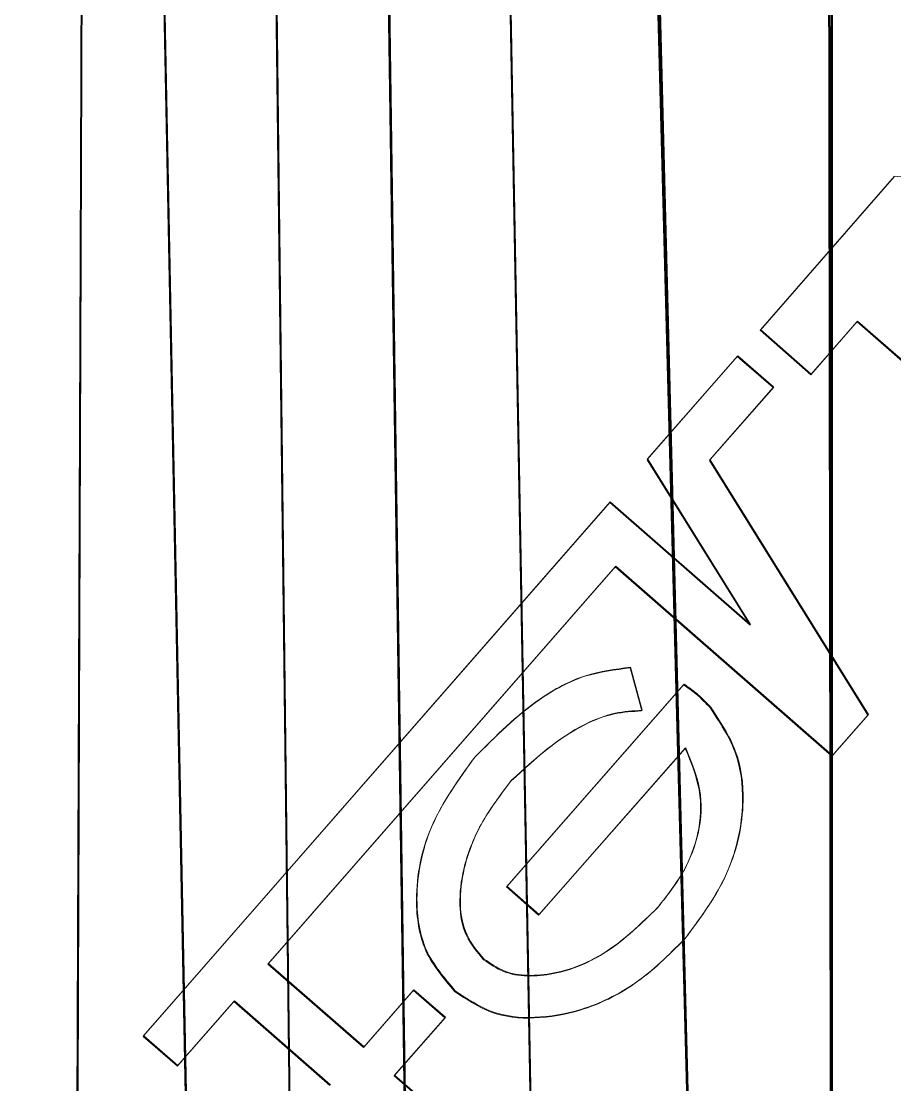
# Model space of a CAD drawing. Header units: millimetres. Extents: x 214.9 to 236.2, y -44.5 to -21.
# Drawn here: x 231.646 to 233.499, y -25.063 to -22.806 of the extents above; entities that cross this region are included whole.
import ezdxf

# ---------------------------------------------------------------- set-up
doc = ezdxf.new("R2010")
doc.units = ezdxf.units.MM
doc.header["$MEASUREMENT"] = 0
doc.layers.add('Camada 1', color=7, linetype='Continuous')
doc.layers.add('Layer1', color=10, linetype='Continuous', lineweight=35)

msp = doc.modelspace()

# ---------------------------------------------------------------- linework, layer by layer
for p, q in [((232.9663, -21.651, 1.8017), (233.0914, -26.3479, 1.8017)), ((232.9663, -21.651, 2.2015), (233.0914, -26.3479, 2.2015)), ((232.9674, -21.6496), (233.0926, -26.3465)), ((232.9674, -21.6496, 0.3998), (233.0926, -26.3465, 0.3998)), ((233.3645, -26.3467, 1.8017), (233.3576, -21.6412, 1.8017)), ((233.3645, -26.3467, 2.2015), (233.3576, -21.6412, 2.2015)), ((233.3657, -26.3452), (233.3588, -21.6398)), ((233.3657, -26.3452, 0.3998), (233.3588, -21.6398, 0.3998)), ((232.7478, -26.3044, 1.8017), (232.6636, -21.7032, 1.8017)), ((232.7478, -26.3044, 2.2015), (232.6636, -21.7032, 2.2015)), ((232.749, -26.303), (232.6648, -21.7018)), ((232.749, -26.303, 0.3998), (232.6648, -21.7018, 0.3998)), ((232.4106, -21.7793, 1.8017), (232.4752, -26.232, 1.8017)), ((232.4106, -21.7793, 2.2015), (232.4752, -26.232, 2.2015)), ((232.4117, -21.7779), (232.4763, -26.2305)), ((232.4117, -21.7779, 0.3998), (232.4763, -26.2305, 0.3998)), ((232.2267, -26.1335, 1.8017), (232.1764, -21.8791, 1.8017)), ((232.2267, -26.1335, 2.2015), (232.1764, -21.8791, 2.2015)), ((232.2278, -26.1321), (232.1775, -21.8777)), ((232.2278, -26.1321, 0.3998), (232.1775, -21.8777, 0.3998)), ((231.934, -22.0168, 1.8017), (232.0128, -26.0205, 1.8017)), ((231.934, -22.0168, 2.2015), (232.0128, -26.0205, 2.2015)), ((231.9351, -22.0154), (232.0139, -26.0191)), ((231.9351, -22.0154, 0.3998), (232.0139, -26.0191, 0.3998)), ((231.762, -25.8482, 1.8017), (231.7757, -22.1293, 1.8017)), ((231.762, -25.8482, 2.2015), (231.7757, -22.1293, 2.2015)), ((231.7631, -25.8468), (231.7768, -22.1279)), ((231.7631, -25.8468, 0.3998), (231.7768, -22.1279, 0.3998))]:
    msp.add_line(p, q)
at = {"layer": 'Camada 1', "color": 250, "lineweight": 18}
for points, knots in [([(235.7214, -23.9943, 1.8017), (235.7214, -22.6118, 1.8017), (234.5999, -21.4903, 1.8017), (233.2174, -21.4903, 1.8017), (233.2174, -21.4903, 1.8017), (231.8341, -21.4903, 1.8017), (230.7134, -22.6118, 1.8017), (230.7134, -23.9943, 1.8017), (230.7134, -23.9943, 1.8017), (230.7134, -25.3776, 1.8017), (231.8341, -26.4983, 1.8017), (233.2174, -26.4983, 1.8017), (233.2174, -26.4983, 1.8017), (234.5999, -26.4983, 1.8017), (235.7214, -25.3776, 1.8017), (235.7214, -23.9943, 1.8017)], [0, 0, 0, 0, 0.2, 0.2, 0.2, 0.2, 0.4, 0.4, 0.4, 0.4, 0.6, 0.6, 0.6, 0.6, 1, 1, 1, 1]), ([(235.7225, -23.9929), (235.7225, -22.6104), (234.601, -21.4889), (233.2185, -21.4889), (233.2185, -21.4889), (231.8352, -21.4889), (230.7145, -22.6104), (230.7145, -23.9929), (230.7145, -23.9929), (230.7145, -25.3762), (231.8352, -26.4969), (233.2185, -26.4969), (233.2185, -26.4969), (234.601, -26.4969), (235.7225, -25.3762), (235.7225, -23.9929)], [0, 0, 0, 0, 0.2, 0.2, 0.2, 0.2, 0.4, 0.4, 0.4, 0.4, 0.6, 0.6, 0.6, 0.6, 1, 1, 1, 1]), ([(235.5743, -23.9943, 1.8017), (235.5743, -22.6929, 1.8017), (234.5188, -21.6378, 1.8017), (233.2174, -21.6378, 1.8017), (233.2174, -21.6378, 1.8017), (231.9156, -21.6378, 1.8017), (230.8608, -22.6929, 1.8017), (230.8608, -23.9943, 1.8017), (230.8608, -23.9943, 1.8017), (230.8608, -25.2961, 1.8017), (231.9156, -26.3512, 1.8017), (233.2174, -26.3512, 1.8017), (233.2174, -26.3512, 1.8017), (234.5188, -26.3512, 1.8017), (235.5743, -25.2961, 1.8017), (235.5743, -23.9943, 1.8017)], [0, 0, 0, 0, 0.2, 0.2, 0.2, 0.2, 0.4, 0.4, 0.4, 0.4, 0.6, 0.6, 0.6, 0.6, 1, 1, 1, 1]), ([(235.5754, -23.9929), (235.5754, -22.6915), (234.5199, -21.6364), (233.2185, -21.6364), (233.2185, -21.6364), (231.9167, -21.6364), (230.8619, -22.6915), (230.8619, -23.9929), (230.8619, -23.9929), (230.8619, -25.2947), (231.9167, -26.3498), (233.2185, -26.3498), (233.2185, -26.3498), (234.5199, -26.3498), (235.5754, -25.2947), (235.5754, -23.9929)], [0, 0, 0, 0, 0.2, 0.2, 0.2, 0.2, 0.4, 0.4, 0.4, 0.4, 0.6, 0.6, 0.6, 0.6, 1, 1, 1, 1]), ([(232.9372, -24.1781, 1.8017), (232.9051, -24.1823, 1.8017), (232.8726, -24.1866, 1.8017), (232.8416, -24.1961, 1.8017), (232.8416, -24.1961, 1.8017), (232.8074, -24.207, 1.8017), (232.7756, -24.2247, 1.8017), (232.746, -24.2451, 1.8017), (232.746, -24.2451, 1.8017), (232.6948, -24.2804, 1.8017), (232.6515, -24.3242, 1.8017), (232.6081, -24.3676, 1.8017)], [0, 0, 0, 0, 0.25, 0.25, 0.25, 0.25, 0.5, 0.5, 0.5, 0.5, 1, 1, 1, 1]), ([(232.9372, -24.1781, 2.2015), (232.9051, -24.1823, 2.2015), (232.8726, -24.1866, 2.2015), (232.8416, -24.1961, 2.2015), (232.8416, -24.1961, 2.2015), (232.8074, -24.207, 2.2015), (232.7756, -24.2247, 2.2015), (232.746, -24.2451, 2.2015), (232.746, -24.2451, 2.2015), (232.6948, -24.2804, 2.2015), (232.6515, -24.3242, 2.2015), (232.6081, -24.3676, 2.2015)], [0, 0, 0, 0, 0.25, 0.25, 0.25, 0.25, 0.5, 0.5, 0.5, 0.5, 1, 1, 1, 1]), ([(232.9383, -24.1767), (232.9062, -24.1809), (232.8737, -24.1852), (232.8427, -24.1947), (232.8427, -24.1947), (232.8085, -24.2056), (232.7767, -24.2233), (232.7471, -24.2437), (232.7471, -24.2437), (232.6959, -24.279), (232.6526, -24.3228), (232.6092, -24.3662)], [0, 0, 0, 0, 0.25, 0.25, 0.25, 0.25, 0.5, 0.5, 0.5, 0.5, 1, 1, 1, 1]), ([(232.9383, -24.1767, 0.3998), (232.9062, -24.1809, 0.3998), (232.8737, -24.1852, 0.3998), (232.8427, -24.1947, 0.3998), (232.8427, -24.1947, 0.3998), (232.8085, -24.2056, 0.3998), (232.7767, -24.2233, 0.3998), (232.7471, -24.2437, 0.3998), (232.7471, -24.2437, 0.3998), (232.6959, -24.279, 0.3998), (232.6526, -24.3228, 0.3998), (232.6092, -24.3662, 0.3998)], [0, 0, 0, 0, 0.25, 0.25, 0.25, 0.25, 0.5, 0.5, 0.5, 0.5, 1, 1, 1, 1]), ([(233.1079, -24.2637, 1.8017), (233.0977, -24.2531, 1.8017), (233.0878, -24.2426, 1.8017), (233.0769, -24.2334, 1.8017), (233.0769, -24.2334, 1.8017), (233.0688, -24.2267, 1.8017), (233.0596, -24.2203, 1.8017), (233.0508, -24.2143, 1.8017)], [0, 0, 0, 0, 0.333333, 0.333333, 0.333333, 0.333333, 1, 1, 1, 1]), ([(233.1079, -24.2637, 2.2015), (233.0977, -24.2531, 2.2015), (233.0878, -24.2426, 2.2015), (233.0769, -24.2334, 2.2015), (233.0769, -24.2334, 2.2015), (233.0688, -24.2267, 2.2015), (233.0596, -24.2203, 2.2015), (233.0508, -24.2143, 2.2015)], [0, 0, 0, 0, 0.333333, 0.333333, 0.333333, 0.333333, 1, 1, 1, 1]), ([(233.109, -24.2623), (233.0988, -24.2517), (233.0889, -24.2412), (233.078, -24.232), (233.078, -24.232), (233.0699, -24.2253), (233.0607, -24.2189), (233.0519, -24.2129)], [0, 0, 0, 0, 0.333333, 0.333333, 0.333333, 0.333333, 1, 1, 1, 1]), ([(233.109, -24.2623, 0.3998), (233.0988, -24.2517, 0.3998), (233.0889, -24.2412, 0.3998), (233.078, -24.232, 0.3998), (233.078, -24.232, 0.3998), (233.0699, -24.2253, 0.3998), (233.0607, -24.2189, 0.3998), (233.0519, -24.2129, 0.3998)], [0, 0, 0, 0, 0.333333, 0.333333, 0.333333, 0.333333, 1, 1, 1, 1]), ([(232.6856, -24.4174, 1.8017), (232.7343, -24.3726, 1.8017), (232.7829, -24.3281, 1.8017), (232.8415, -24.2988, 1.8017), (232.8415, -24.2988, 1.8017), (232.862, -24.2886, 1.8017), (232.8828, -24.2805, 1.8017), (232.9043, -24.2755, 1.8017), (232.9043, -24.2755, 1.8017), (232.923, -24.272, 1.8017), (232.9424, -24.2706, 1.8017), (232.9618, -24.2696, 1.8017)], [0, 0, 0, 0, 0.25, 0.25, 0.25, 0.25, 0.5, 0.5, 0.5, 0.5, 1, 1, 1, 1]), ([(232.6856, -24.4174, 2.2015), (232.7343, -24.3726, 2.2015), (232.7829, -24.3281, 2.2015), (232.8415, -24.2988, 2.2015), (232.8415, -24.2988, 2.2015), (232.862, -24.2886, 2.2015), (232.8828, -24.2805, 2.2015), (232.9043, -24.2755, 2.2015), (232.9043, -24.2755, 2.2015), (232.923, -24.272, 2.2015), (232.9424, -24.2706, 2.2015), (232.9618, -24.2696, 2.2015)], [0, 0, 0, 0, 0.25, 0.25, 0.25, 0.25, 0.5, 0.5, 0.5, 0.5, 1, 1, 1, 1]), ([(232.6867, -24.416), (232.7354, -24.3712), (232.784, -24.3267), (232.8426, -24.2974), (232.8426, -24.2974), (232.8631, -24.2872), (232.8839, -24.2791), (232.9054, -24.2741), (232.9054, -24.2741), (232.9241, -24.2706), (232.9435, -24.2692), (232.9629, -24.2682)], [0, 0, 0, 0, 0.25, 0.25, 0.25, 0.25, 0.5, 0.5, 0.5, 0.5, 1, 1, 1, 1]), ([(232.6867, -24.416, 0.3998), (232.7354, -24.3712, 0.3998), (232.784, -24.3267, 0.3998), (232.8426, -24.2974, 0.3998), (232.8426, -24.2974, 0.3998), (232.8631, -24.2872, 0.3998), (232.8839, -24.2791, 0.3998), (232.9054, -24.2741, 0.3998), (232.9054, -24.2741, 0.3998), (232.9241, -24.2706, 0.3998), (232.9435, -24.2692, 0.3998), (232.9629, -24.2682, 0.3998)], [0, 0, 0, 0, 0.25, 0.25, 0.25, 0.25, 0.5, 0.5, 0.5, 0.5, 1, 1, 1, 1]), ([(233.0518, -24.7551, 1.8017), (233.0867, -24.7086, 1.8017), (233.1212, -24.6624, 1.8017), (233.1438, -24.6095, 1.8017), (233.1438, -24.6095, 1.8017), (233.1636, -24.5636, 1.8017), (233.1749, -24.5135, 1.8017), (233.1759, -24.4623, 1.8017), (233.1759, -24.4623, 1.8017), (233.1766, -24.426, 1.8017), (233.172, -24.389, 1.8017), (233.1593, -24.3555, 1.8017), (233.1593, -24.3555, 1.8017), (233.1474, -24.323, 1.8017), (233.1272, -24.2937, 1.8017), (233.1078, -24.2637, 1.8017)], [0, 0, 0, 0, 0.2, 0.2, 0.2, 0.2, 0.4, 0.4, 0.4, 0.4, 0.6, 0.6, 0.6, 0.6, 1, 1, 1, 1]), ([(233.0518, -24.7551, 2.2015), (233.0867, -24.7086, 2.2015), (233.1212, -24.6624, 2.2015), (233.1438, -24.6095, 2.2015), (233.1438, -24.6095, 2.2015), (233.1636, -24.5636, 2.2015), (233.1749, -24.5135, 2.2015), (233.1759, -24.4623, 2.2015), (233.1759, -24.4623, 2.2015), (233.1766, -24.426, 2.2015), (233.172, -24.389, 2.2015), (233.1593, -24.3555, 2.2015), (233.1593, -24.3555, 2.2015), (233.1474, -24.323, 2.2015), (233.1272, -24.2937, 2.2015), (233.1078, -24.2637, 2.2015)], [0, 0, 0, 0, 0.2, 0.2, 0.2, 0.2, 0.4, 0.4, 0.4, 0.4, 0.6, 0.6, 0.6, 0.6, 1, 1, 1, 1]), ([(233.0529, -24.7537), (233.0878, -24.7072), (233.1223, -24.661), (233.1449, -24.6081), (233.1449, -24.6081), (233.1647, -24.5622), (233.176, -24.5121), (233.177, -24.4609), (233.177, -24.4609), (233.1777, -24.4246), (233.1731, -24.3876), (233.1604, -24.3541), (233.1604, -24.3541), (233.1485, -24.3216), (233.1283, -24.2923), (233.1089, -24.2623)], [0, 0, 0, 0, 0.2, 0.2, 0.2, 0.2, 0.4, 0.4, 0.4, 0.4, 0.6, 0.6, 0.6, 0.6, 1, 1, 1, 1]), ([(233.0529, -24.7537, 0.3998), (233.0878, -24.7072, 0.3998), (233.1223, -24.661, 0.3998), (233.1449, -24.6081, 0.3998), (233.1449, -24.6081, 0.3998), (233.1647, -24.5622, 0.3998), (233.176, -24.5121, 0.3998), (233.177, -24.4609, 0.3998), (233.177, -24.4609, 0.3998), (233.1777, -24.4246, 0.3998), (233.1731, -24.3876, 0.3998), (233.1604, -24.3541, 0.3998), (233.1604, -24.3541, 0.3998), (233.1485, -24.3216, 0.3998), (233.1283, -24.2923, 0.3998), (233.1089, -24.2623, 0.3998)], [0, 0, 0, 0, 0.2, 0.2, 0.2, 0.2, 0.4, 0.4, 0.4, 0.4, 0.6, 0.6, 0.6, 0.6, 1, 1, 1, 1]), ([(233.0542, -24.3493, 1.8017), (233.0665, -24.3783, 1.8017), (233.0782, -24.4069, 1.8017), (233.0835, -24.4372, 1.8017), (233.0835, -24.4372, 1.8017), (233.0891, -24.4679, 1.8017), (233.0873, -24.5, 1.8017), (233.0806, -24.5307, 1.8017), (233.0806, -24.5307, 1.8017), (233.0743, -24.5575, 1.8017), (233.0641, -24.5839, 1.8017), (233.0514, -24.6079, 1.8017), (233.0514, -24.6079, 1.8017), (233.0355, -24.6362, 1.8017), (233.015, -24.6623, 1.8017), (232.9949, -24.6877, 1.8017)], [0, 0, 0, 0, 0.2, 0.2, 0.2, 0.2, 0.4, 0.4, 0.4, 0.4, 0.6, 0.6, 0.6, 0.6, 1, 1, 1, 1]), ([(233.0542, -24.3493, 2.2015), (233.0665, -24.3783, 2.2015), (233.0782, -24.4069, 2.2015), (233.0835, -24.4372, 2.2015), (233.0835, -24.4372, 2.2015), (233.0891, -24.4679, 2.2015), (233.0873, -24.5, 2.2015), (233.0806, -24.5307, 2.2015), (233.0806, -24.5307, 2.2015), (233.0743, -24.5575, 2.2015), (233.0641, -24.5839, 2.2015), (233.0514, -24.6079, 2.2015), (233.0514, -24.6079, 2.2015), (233.0355, -24.6362, 2.2015), (233.015, -24.6623, 2.2015), (232.9949, -24.6877, 2.2015)], [0, 0, 0, 0, 0.2, 0.2, 0.2, 0.2, 0.4, 0.4, 0.4, 0.4, 0.6, 0.6, 0.6, 0.6, 1, 1, 1, 1]), ([(233.0553, -24.3479), (233.0676, -24.3769), (233.0793, -24.4055), (233.0846, -24.4358), (233.0846, -24.4358), (233.0902, -24.4665), (233.0884, -24.4986), (233.0817, -24.5293), (233.0817, -24.5293), (233.0754, -24.5561), (233.0652, -24.5825), (233.0525, -24.6065), (233.0525, -24.6065), (233.0366, -24.6348), (233.0161, -24.6609), (232.996, -24.6863)], [0, 0, 0, 0, 0.2, 0.2, 0.2, 0.2, 0.4, 0.4, 0.4, 0.4, 0.6, 0.6, 0.6, 0.6, 1, 1, 1, 1]), ([(233.0553, -24.3479, 0.3998), (233.0676, -24.3769, 0.3998), (233.0793, -24.4055, 0.3998), (233.0846, -24.4358, 0.3998), (233.0846, -24.4358, 0.3998), (233.0902, -24.4665, 0.3998), (233.0884, -24.4986, 0.3998), (233.0817, -24.5293, 0.3998), (233.0817, -24.5293, 0.3998), (233.0754, -24.5561, 0.3998), (233.0652, -24.5825, 0.3998), (233.0525, -24.6065, 0.3998), (233.0525, -24.6065, 0.3998), (233.0366, -24.6348, 0.3998), (233.0161, -24.6609, 0.3998), (232.996, -24.6863, 0.3998)], [0, 0, 0, 0, 0.2, 0.2, 0.2, 0.2, 0.4, 0.4, 0.4, 0.4, 0.6, 0.6, 0.6, 0.6, 1, 1, 1, 1]), ([(232.608, -24.3674, 1.8017), (232.5731, -24.4154, 1.8017), (232.5382, -24.4634, 1.8017), (232.5152, -24.5173, 1.8017), (232.5152, -24.5173, 1.8017), (232.4951, -24.565, 1.8017), (232.4842, -24.6172, 1.8017), (232.4842, -24.6704, 1.8017), (232.4842, -24.6704, 1.8017), (232.4842, -24.7078, 1.8017), (232.4898, -24.7456, 1.8017), (232.5043, -24.7787, 1.8017), (232.5043, -24.7787, 1.8017), (232.5191, -24.8101, 1.8017), (232.5421, -24.8373, 1.8017), (232.565, -24.8645, 1.8017)], [0, 0, 0, 0, 0.2, 0.2, 0.2, 0.2, 0.4, 0.4, 0.4, 0.4, 0.6, 0.6, 0.6, 0.6, 1, 1, 1, 1]), ([(232.608, -24.3674, 2.2015), (232.5731, -24.4154, 2.2015), (232.5382, -24.4634, 2.2015), (232.5152, -24.5173, 2.2015), (232.5152, -24.5173, 2.2015), (232.4951, -24.565, 2.2015), (232.4842, -24.6172, 2.2015), (232.4842, -24.6704, 2.2015), (232.4842, -24.6704, 2.2015), (232.4842, -24.7078, 2.2015), (232.4898, -24.7456, 2.2015), (232.5043, -24.7787, 2.2015), (232.5043, -24.7787, 2.2015), (232.5191, -24.8101, 2.2015), (232.5421, -24.8373, 2.2015), (232.565, -24.8645, 2.2015)], [0, 0, 0, 0, 0.2, 0.2, 0.2, 0.2, 0.4, 0.4, 0.4, 0.4, 0.6, 0.6, 0.6, 0.6, 1, 1, 1, 1]), ([(232.6091, -24.366), (232.5742, -24.414), (232.5393, -24.462), (232.5163, -24.5159), (232.5163, -24.5159), (232.4962, -24.5636), (232.4853, -24.6158), (232.4853, -24.669), (232.4853, -24.669), (232.4853, -24.7064), (232.4909, -24.7442), (232.5054, -24.7773), (232.5054, -24.7773), (232.5202, -24.8087), (232.5432, -24.8359), (232.5661, -24.8631)], [0, 0, 0, 0, 0.2, 0.2, 0.2, 0.2, 0.4, 0.4, 0.4, 0.4, 0.6, 0.6, 0.6, 0.6, 1, 1, 1, 1]), ([(232.6091, -24.366, 0.3998), (232.5742, -24.414, 0.3998), (232.5393, -24.462, 0.3998), (232.5163, -24.5159, 0.3998), (232.5163, -24.5159, 0.3998), (232.4962, -24.5636, 0.3998), (232.4853, -24.6158, 0.3998), (232.4853, -24.669, 0.3998), (232.4853, -24.669, 0.3998), (232.4853, -24.7064, 0.3998), (232.4909, -24.7442, 0.3998), (232.5054, -24.7773, 0.3998), (232.5054, -24.7773, 0.3998), (232.5202, -24.8087, 0.3998), (232.5432, -24.8359, 0.3998), (232.5661, -24.8631, 0.3998)], [0, 0, 0, 0, 0.2, 0.2, 0.2, 0.2, 0.4, 0.4, 0.4, 0.4, 0.6, 0.6, 0.6, 0.6, 1, 1, 1, 1]), ([(232.6265, -24.7972, 1.8017), (232.6127, -24.781, 1.8017), (232.599, -24.7651, 1.8017), (232.5905, -24.746, 1.8017), (232.5905, -24.746, 1.8017), (232.5806, -24.7263, 1.8017), (232.5771, -24.7034, 1.8017), (232.5764, -24.6804, 1.8017), (232.5764, -24.6804, 1.8017), (232.5757, -24.655, 1.8017), (232.5789, -24.63, 1.8017), (232.5845, -24.6049, 1.8017), (232.5845, -24.6049, 1.8017), (232.5926, -24.5721, 1.8017), (232.6046, -24.54, 1.8017), (232.6212, -24.5104, 1.8017), (232.6212, -24.5104, 1.8017), (232.6395, -24.4776, 1.8017), (232.6625, -24.4476, 1.8017), (232.6854, -24.4173, 1.8017)], [0, 0, 0, 0, 0.166667, 0.166667, 0.166667, 0.166667, 0.333333, 0.333333, 0.333333, 0.333333, 0.5, 0.5, 0.5, 0.5, 0.666667, 0.666667, 0.666667, 0.666667, 1, 1, 1, 1]), ([(232.6265, -24.7972, 2.2015), (232.6127, -24.781, 2.2015), (232.599, -24.7651, 2.2015), (232.5905, -24.746, 2.2015), (232.5905, -24.746, 2.2015), (232.5806, -24.7263, 2.2015), (232.5771, -24.7034, 2.2015), (232.5764, -24.6804, 2.2015), (232.5764, -24.6804, 2.2015), (232.5757, -24.655, 2.2015), (232.5789, -24.63, 2.2015), (232.5845, -24.6049, 2.2015), (232.5845, -24.6049, 2.2015), (232.5926, -24.5721, 2.2015), (232.6046, -24.54, 2.2015), (232.6212, -24.5104, 2.2015), (232.6212, -24.5104, 2.2015), (232.6395, -24.4776, 2.2015), (232.6625, -24.4476, 2.2015), (232.6854, -24.4173, 2.2015)], [0, 0, 0, 0, 0.166667, 0.166667, 0.166667, 0.166667, 0.333333, 0.333333, 0.333333, 0.333333, 0.5, 0.5, 0.5, 0.5, 0.666667, 0.666667, 0.666667, 0.666667, 1, 1, 1, 1]), ([(232.6276, -24.7958), (232.6138, -24.7796), (232.6001, -24.7637), (232.5916, -24.7446), (232.5916, -24.7446), (232.5817, -24.7249), (232.5782, -24.702), (232.5775, -24.679), (232.5775, -24.679), (232.5768, -24.6536), (232.58, -24.6286), (232.5856, -24.6035), (232.5856, -24.6035), (232.5937, -24.5707), (232.6057, -24.5386), (232.6223, -24.509), (232.6223, -24.509), (232.6406, -24.4762), (232.6636, -24.4462), (232.6865, -24.4159)], [0, 0, 0, 0, 0.166667, 0.166667, 0.166667, 0.166667, 0.333333, 0.333333, 0.333333, 0.333333, 0.5, 0.5, 0.5, 0.5, 0.666667, 0.666667, 0.666667, 0.666667, 1, 1, 1, 1]), ([(232.6276, -24.7958, 0.3998), (232.6138, -24.7796, 0.3998), (232.6001, -24.7637, 0.3998), (232.5916, -24.7446, 0.3998), (232.5916, -24.7446, 0.3998), (232.5817, -24.7249, 0.3998), (232.5782, -24.702, 0.3998), (232.5775, -24.679, 0.3998), (232.5775, -24.679, 0.3998), (232.5768, -24.6536, 0.3998), (232.58, -24.6286, 0.3998), (232.5856, -24.6035, 0.3998), (232.5856, -24.6035, 0.3998), (232.5937, -24.5707, 0.3998), (232.6057, -24.5386, 0.3998), (232.6223, -24.509, 0.3998), (232.6223, -24.509, 0.3998), (232.6406, -24.4762, 0.3998), (232.6636, -24.4462, 0.3998), (232.6865, -24.4159, 0.3998)], [0, 0, 0, 0, 0.166667, 0.166667, 0.166667, 0.166667, 0.333333, 0.333333, 0.333333, 0.333333, 0.5, 0.5, 0.5, 0.5, 0.666667, 0.666667, 0.666667, 0.666667, 1, 1, 1, 1]), ([(232.9947, -24.6878, 1.8017), (232.9609, -24.721, 1.8017), (232.927, -24.7541, 1.8017), (232.8875, -24.7799, 1.8017), (232.8875, -24.7799, 1.8017), (232.8536, -24.8025, 1.8017), (232.8145, -24.8194, 1.8017), (232.7746, -24.8268, 1.8017), (232.7746, -24.8268, 1.8017), (232.7566, -24.8307, 1.8017), (232.7379, -24.8324, 1.8017), (232.7189, -24.8317, 1.8017), (232.7189, -24.8317, 1.8017), (232.7016, -24.8314, 1.8017), (232.6843, -24.8282, 1.8017), (232.6688, -24.8222, 1.8017), (232.6688, -24.8222, 1.8017), (232.6536, -24.8162, 1.8017), (232.6398, -24.8063, 1.8017), (232.6264, -24.7972, 1.8017)], [0, 0, 0, 0, 0.166667, 0.166667, 0.166667, 0.166667, 0.333333, 0.333333, 0.333333, 0.333333, 0.5, 0.5, 0.5, 0.5, 0.666667, 0.666667, 0.666667, 0.666667, 1, 1, 1, 1]), ([(232.9947, -24.6878, 2.2015), (232.9609, -24.721, 2.2015), (232.927, -24.7541, 2.2015), (232.8875, -24.7799, 2.2015), (232.8875, -24.7799, 2.2015), (232.8536, -24.8025, 2.2015), (232.8145, -24.8194, 2.2015), (232.7746, -24.8268, 2.2015), (232.7746, -24.8268, 2.2015), (232.7566, -24.8307, 2.2015), (232.7379, -24.8324, 2.2015), (232.7189, -24.8317, 2.2015), (232.7189, -24.8317, 2.2015), (232.7016, -24.8314, 2.2015), (232.6843, -24.8282, 2.2015), (232.6688, -24.8222, 2.2015), (232.6688, -24.8222, 2.2015), (232.6536, -24.8162, 2.2015), (232.6398, -24.8063, 2.2015), (232.6264, -24.7972, 2.2015)], [0, 0, 0, 0, 0.166667, 0.166667, 0.166667, 0.166667, 0.333333, 0.333333, 0.333333, 0.333333, 0.5, 0.5, 0.5, 0.5, 0.666667, 0.666667, 0.666667, 0.666667, 1, 1, 1, 1]), ([(232.9958, -24.6864), (232.962, -24.7196), (232.9281, -24.7527), (232.8886, -24.7785), (232.8886, -24.7785), (232.8547, -24.8011), (232.8156, -24.818), (232.7757, -24.8254), (232.7757, -24.8254), (232.7577, -24.8293), (232.739, -24.831), (232.72, -24.8303), (232.72, -24.8303), (232.7027, -24.83), (232.6854, -24.8268), (232.6699, -24.8208), (232.6699, -24.8208), (232.6547, -24.8148), (232.6409, -24.8049), (232.6275, -24.7958)], [0, 0, 0, 0, 0.166667, 0.166667, 0.166667, 0.166667, 0.333333, 0.333333, 0.333333, 0.333333, 0.5, 0.5, 0.5, 0.5, 0.666667, 0.666667, 0.666667, 0.666667, 1, 1, 1, 1]), ([(232.9958, -24.6864, 0.3998), (232.962, -24.7196, 0.3998), (232.9281, -24.7527, 0.3998), (232.8886, -24.7785, 0.3998), (232.8886, -24.7785, 0.3998), (232.8547, -24.8011, 0.3998), (232.8156, -24.818, 0.3998), (232.7757, -24.8254, 0.3998), (232.7757, -24.8254, 0.3998), (232.7577, -24.8293, 0.3998), (232.739, -24.831, 0.3998), (232.72, -24.8303, 0.3998), (232.72, -24.8303, 0.3998), (232.7027, -24.83, 0.3998), (232.6854, -24.8268, 0.3998), (232.6699, -24.8208, 0.3998), (232.6699, -24.8208, 0.3998), (232.6547, -24.8148, 0.3998), (232.6409, -24.8049, 0.3998), (232.6275, -24.7958, 0.3998)], [0, 0, 0, 0, 0.166667, 0.166667, 0.166667, 0.166667, 0.333333, 0.333333, 0.333333, 0.333333, 0.5, 0.5, 0.5, 0.5, 0.666667, 0.666667, 0.666667, 0.666667, 1, 1, 1, 1]), ([(232.5651, -24.8644, 1.8017), (232.5905, -24.8817, 1.8017), (232.6149, -24.8982, 1.8017), (232.6427, -24.9085, 1.8017), (232.6427, -24.9085, 1.8017), (232.6713, -24.919, 1.8017), (232.7027, -24.9222, 1.8017), (232.7338, -24.9208, 1.8017), (232.7338, -24.9208, 1.8017), (232.7669, -24.9198, 1.8017), (232.7994, -24.9141, 1.8017), (232.8315, -24.9042, 1.8017), (232.8315, -24.9042, 1.8017), (232.8724, -24.8915, 1.8017), (232.9116, -24.8728, 1.8017), (232.9468, -24.8481, 1.8017), (232.9468, -24.8481, 1.8017), (232.9853, -24.8213, 1.8017), (233.0181, -24.7885, 1.8017), (233.0516, -24.755, 1.8017)], [0, 0, 0, 0, 0.166667, 0.166667, 0.166667, 0.166667, 0.333333, 0.333333, 0.333333, 0.333333, 0.5, 0.5, 0.5, 0.5, 0.666667, 0.666667, 0.666667, 0.666667, 1, 1, 1, 1]), ([(232.5651, -24.8644, 2.2015), (232.5905, -24.8817, 2.2015), (232.6149, -24.8982, 2.2015), (232.6427, -24.9085, 2.2015), (232.6427, -24.9085, 2.2015), (232.6713, -24.919, 2.2015), (232.7027, -24.9222, 2.2015), (232.7338, -24.9208, 2.2015), (232.7338, -24.9208, 2.2015), (232.7669, -24.9198, 2.2015), (232.7994, -24.9141, 2.2015), (232.8315, -24.9042, 2.2015), (232.8315, -24.9042, 2.2015), (232.8724, -24.8915, 2.2015), (232.9116, -24.8728, 2.2015), (232.9468, -24.8481, 2.2015), (232.9468, -24.8481, 2.2015), (232.9853, -24.8213, 2.2015), (233.0181, -24.7885, 2.2015), (233.0516, -24.755, 2.2015)], [0, 0, 0, 0, 0.166667, 0.166667, 0.166667, 0.166667, 0.333333, 0.333333, 0.333333, 0.333333, 0.5, 0.5, 0.5, 0.5, 0.666667, 0.666667, 0.666667, 0.666667, 1, 1, 1, 1]), ([(232.5662, -24.863), (232.5916, -24.8803), (232.616, -24.8968), (232.6438, -24.9071), (232.6438, -24.9071), (232.6724, -24.9176), (232.7038, -24.9208), (232.7349, -24.9194), (232.7349, -24.9194), (232.768, -24.9184), (232.8005, -24.9127), (232.8326, -24.9028), (232.8326, -24.9028), (232.8735, -24.8901), (232.9127, -24.8714), (232.9479, -24.8467), (232.9479, -24.8467), (232.9864, -24.8199), (233.0192, -24.7871), (233.0527, -24.7536)], [0, 0, 0, 0, 0.166667, 0.166667, 0.166667, 0.166667, 0.333333, 0.333333, 0.333333, 0.333333, 0.5, 0.5, 0.5, 0.5, 0.666667, 0.666667, 0.666667, 0.666667, 1, 1, 1, 1]), ([(232.5662, -24.863, 0.3998), (232.5916, -24.8803, 0.3998), (232.616, -24.8968, 0.3998), (232.6438, -24.9071, 0.3998), (232.6438, -24.9071, 0.3998), (232.6724, -24.9176, 0.3998), (232.7038, -24.9208, 0.3998), (232.7349, -24.9194, 0.3998), (232.7349, -24.9194, 0.3998), (232.768, -24.9184, 0.3998), (232.8005, -24.9127, 0.3998), (232.8326, -24.9028, 0.3998), (232.8326, -24.9028, 0.3998), (232.8735, -24.8901, 0.3998), (232.9127, -24.8714, 0.3998), (232.9479, -24.8467, 0.3998), (232.9479, -24.8467, 0.3998), (232.9864, -24.8199, 0.3998), (233.0192, -24.7871, 0.3998), (233.0527, -24.7536, 0.3998)], [0, 0, 0, 0, 0.166667, 0.166667, 0.166667, 0.166667, 0.333333, 0.333333, 0.333333, 0.333333, 0.5, 0.5, 0.5, 0.5, 0.666667, 0.666667, 0.666667, 0.666667, 1, 1, 1, 1])]:
    msp.add_open_spline(points, degree=3, knots=knots, dxfattribs=at)
for points in [[(233.7032, -23.1184, 1.8017), (233.7032, -23.1184, 1.8017), (233.4976, -23.1364, 1.8017), (233.4976, -23.1364, 1.8017)], [(233.4974, -23.1365, 1.8017), (233.4974, -23.1365, 1.8017), (233.213, -23.4621, 1.8017), (233.213, -23.4621, 1.8017)], [(233.4974, -23.1365, 2.2015), (233.4974, -23.1365, 2.2015), (233.213, -23.4621, 2.2015), (233.213, -23.4621, 2.2015)], [(233.4985, -23.1351), (233.4985, -23.1351), (233.2141, -23.4607), (233.2141, -23.4607)], [(233.4985, -23.1351, 0.3998), (233.4985, -23.1351, 0.3998), (233.2141, -23.4607, 0.3998), (233.2141, -23.4607, 0.3998)], [(233.213, -23.462, 1.8017), (233.213, -23.462, 1.8017), (233.3206, -23.5566, 1.8017), (233.3206, -23.5566, 1.8017)], [(233.213, -23.462, 2.2015), (233.213, -23.462, 2.2015), (233.3206, -23.5566, 2.2015), (233.3206, -23.5566, 2.2015)], [(233.2141, -23.4606), (233.2141, -23.4606), (233.3217, -23.5552), (233.3217, -23.5552)], [(233.2141, -23.4606, 0.3998), (233.2141, -23.4606, 0.3998), (233.3217, -23.5552, 0.3998), (233.3217, -23.5552, 0.3998)], [(233.3205, -23.5564, 1.8017), (233.3205, -23.5564, 1.8017), (233.4186, -23.4443, 1.8017), (233.4186, -23.4443, 1.8017)], [(233.3205, -23.5564, 2.2015), (233.3205, -23.5564, 2.2015), (233.4186, -23.4443, 2.2015), (233.4186, -23.4443, 2.2015)], [(233.3216, -23.555), (233.3216, -23.555), (233.4197, -23.4429), (233.4197, -23.4429)], [(233.3216, -23.555, 0.3998), (233.3216, -23.555, 0.3998), (233.4197, -23.4429, 0.3998), (233.4197, -23.4429, 0.3998)], [(233.4187, -23.4443, 1.8017), (233.4187, -23.4443, 1.8017), (233.5266, -23.5381, 1.8017), (233.5266, -23.5381, 1.8017)], [(233.4187, -23.4443, 2.2015), (233.4187, -23.4443, 2.2015), (233.5266, -23.5381, 2.2015), (233.5266, -23.5381, 2.2015)], [(233.4198, -23.4429), (233.4198, -23.4429), (233.5277, -23.5367), (233.5277, -23.5367)], [(233.4198, -23.4429, 0.3998), (233.4198, -23.4429, 0.3998), (233.5277, -23.5367, 0.3998), (233.5277, -23.5367, 0.3998)], [(233.1646, -23.5174, 1.8017), (233.1646, -23.5174, 1.8017), (232.9734, -23.7364, 1.8017), (232.9734, -23.7364, 1.8017)], [(233.1646, -23.5174, 2.2015), (233.1646, -23.5174, 2.2015), (232.9734, -23.7364, 2.2015), (232.9734, -23.7364, 2.2015)], [(233.1657, -23.516), (233.1657, -23.516), (232.9745, -23.735), (232.9745, -23.735)], [(233.1657, -23.516, 0.3998), (233.1657, -23.516, 0.3998), (232.9745, -23.735, 0.3998), (232.9745, -23.735, 0.3998)], [(233.2407, -23.5835, 1.8017), (233.2407, -23.5835, 1.8017), (233.1645, -23.5175, 1.8017), (233.1645, -23.5175, 1.8017)], [(233.2407, -23.5835, 2.2015), (233.2407, -23.5835, 2.2015), (233.1645, -23.5175, 2.2015), (233.1645, -23.5175, 2.2015)], [(233.2418, -23.5821), (233.2418, -23.5821), (233.1656, -23.5161), (233.1656, -23.5161)], [(233.2418, -23.5821, 0.3998), (233.2418, -23.5821, 0.3998), (233.1656, -23.5161, 0.3998), (233.1656, -23.5161, 0.3998)], [(233.106, -23.7378, 1.8017), (233.106, -23.7378, 1.8017), (233.2408, -23.5837, 1.8017), (233.2408, -23.5837, 1.8017)], [(233.106, -23.7378, 2.2015), (233.106, -23.7378, 2.2015), (233.2408, -23.5837, 2.2015), (233.2408, -23.5837, 2.2015)], [(233.1071, -23.7364), (233.1071, -23.7364), (233.2419, -23.5823), (233.2419, -23.5823)], [(233.1071, -23.7364, 0.3998), (233.1071, -23.7364, 0.3998), (233.2419, -23.5823, 0.3998), (233.2419, -23.5823, 0.3998)], [(232.9736, -23.7365, 1.8017), (232.9736, -23.7365, 1.8017), (233.1919, -24.0875, 1.8017), (233.1919, -24.0875, 1.8017)], [(232.9736, -23.7365, 2.2015), (232.9736, -23.7365, 2.2015), (233.1919, -24.0875, 2.2015), (233.1919, -24.0875, 2.2015)], [(232.9747, -23.7351), (232.9747, -23.7351), (233.193, -24.0861), (233.193, -24.0861)], [(232.9747, -23.7351, 0.3998), (232.9747, -23.7351, 0.3998), (233.193, -24.0861, 0.3998), (233.193, -24.0861, 0.3998)], [(233.4416, -24.2787, 1.8017), (233.4416, -24.2787, 1.8017), (233.1061, -23.7379, 1.8017), (233.1061, -23.7379, 1.8017)], [(233.4416, -24.2787, 2.2015), (233.4416, -24.2787, 2.2015), (233.1061, -23.7379, 2.2015), (233.1061, -23.7379, 2.2015)], [(233.4427, -24.2773), (233.4427, -24.2773), (233.1072, -23.7365), (233.1072, -23.7365)], [(233.4427, -24.2773, 0.3998), (233.4427, -24.2773, 0.3998), (233.1072, -23.7365, 0.3998), (233.1072, -23.7365, 0.3998)], [(232.8942, -23.8274, 1.8017), (232.8942, -23.8274, 1.8017), (231.9046, -24.9598, 1.8017), (231.9046, -24.9598, 1.8017)], [(232.8942, -23.8274, 2.2015), (232.8942, -23.8274, 2.2015), (231.9046, -24.9598, 2.2015), (231.9046, -24.9598, 2.2015)], [(232.8953, -23.826), (232.8953, -23.826), (231.9057, -24.9584), (231.9057, -24.9584)], [(232.8953, -23.826, 0.3998), (232.8953, -23.826, 0.3998), (231.9057, -24.9584, 0.3998), (231.9057, -24.9584, 0.3998)], [(233.1918, -24.0873, 1.8017), (233.1918, -24.0873, 1.8017), (232.8941, -23.8273, 1.8017), (232.8941, -23.8273, 1.8017)], [(233.1918, -24.0873, 2.2015), (233.1918, -24.0873, 2.2015), (232.8941, -23.8273, 2.2015), (232.8941, -23.8273, 2.2015)], [(233.1929, -24.0859), (233.1929, -24.0859), (232.8952, -23.8259), (232.8952, -23.8259)], [(233.1929, -24.0859, 0.3998), (233.1929, -24.0859, 0.3998), (232.8952, -23.8259, 0.3998), (232.8952, -23.8259, 0.3998)], [(232.1691, -24.8065, 1.8017), (232.1691, -24.8065, 1.8017), (232.9057, -23.9637, 1.8017), (232.9057, -23.9637, 1.8017)], [(232.1691, -24.8065, 2.2015), (232.1691, -24.8065, 2.2015), (232.9057, -23.9637, 2.2015), (232.9057, -23.9637, 2.2015)], [(232.1702, -24.8051), (232.1702, -24.8051), (232.9068, -23.9623), (232.9068, -23.9623)], [(232.1702, -24.8051, 0.3998), (232.1702, -24.8051, 0.3998), (232.9068, -23.9623, 0.3998), (232.9068, -23.9623, 0.3998)], [(232.9057, -23.9637, 1.8017), (232.9057, -23.9637, 1.8017), (233.3654, -24.3655, 1.8017), (233.3654, -24.3655, 1.8017)], [(232.9057, -23.9637, 2.2015), (232.9057, -23.9637, 2.2015), (233.3654, -24.3655, 2.2015), (233.3654, -24.3655, 2.2015)], [(232.9068, -23.9623), (232.9068, -23.9623), (233.3665, -24.3641), (233.3665, -24.3641)], [(232.9068, -23.9623, 0.3998), (232.9068, -23.9623, 0.3998), (233.3665, -24.3641, 0.3998), (233.3665, -24.3641, 0.3998)], [(232.9619, -24.2694, 1.8017), (232.9619, -24.2694, 1.8017), (232.9372, -24.178, 1.8017), (232.9372, -24.178, 1.8017)], [(232.9619, -24.2694, 2.2015), (232.9619, -24.2694, 2.2015), (232.9372, -24.178, 2.2015), (232.9372, -24.178, 2.2015)], [(232.963, -24.268), (232.963, -24.268), (232.9383, -24.1766), (232.9383, -24.1766)], [(232.963, -24.268, 0.3998), (232.963, -24.268, 0.3998), (232.9383, -24.1766, 0.3998), (232.9383, -24.1766, 0.3998)], [(233.0509, -24.2144, 1.8017), (233.0509, -24.2144, 1.8017), (232.6752, -24.6427, 1.8017), (232.6752, -24.6427, 1.8017)], [(233.0509, -24.2144, 2.2015), (233.0509, -24.2144, 2.2015), (232.6752, -24.6427, 2.2015), (232.6752, -24.6427, 2.2015)], [(233.052, -24.213), (233.052, -24.213), (232.6763, -24.6413), (232.6763, -24.6413)], [(233.052, -24.213, 0.3998), (233.052, -24.213, 0.3998), (232.6763, -24.6413, 0.3998), (232.6763, -24.6413, 0.3998)], [(233.3654, -24.3655, 1.8017), (233.3654, -24.3655, 1.8017), (233.4416, -24.2788, 1.8017), (233.4416, -24.2788, 1.8017)], [(233.3654, -24.3655, 2.2015), (233.3654, -24.3655, 2.2015), (233.4416, -24.2788, 2.2015), (233.4416, -24.2788, 2.2015)], [(233.3665, -24.3641), (233.3665, -24.3641), (233.4427, -24.2774), (233.4427, -24.2774)], [(233.3665, -24.3641, 0.3998), (233.3665, -24.3641, 0.3998), (233.4427, -24.2774, 0.3998), (233.4427, -24.2774, 0.3998)], [(232.7432, -24.7028, 1.8017), (232.7432, -24.7028, 1.8017), (233.054, -24.3493, 1.8017), (233.054, -24.3493, 1.8017)], [(232.7432, -24.7028, 2.2015), (232.7432, -24.7028, 2.2015), (233.054, -24.3493, 2.2015), (233.054, -24.3493, 2.2015)], [(232.7443, -24.7014), (232.7443, -24.7014), (233.0551, -24.3479), (233.0551, -24.3479)], [(232.7443, -24.7014, 0.3998), (232.7443, -24.7014, 0.3998), (233.0551, -24.3479, 0.3998), (233.0551, -24.3479, 0.3998)], [(232.6751, -24.6429, 1.8017), (232.6751, -24.6429, 1.8017), (232.7431, -24.7028, 1.8017), (232.7431, -24.7028, 1.8017)], [(232.6751, -24.6429, 2.2015), (232.6751, -24.6429, 2.2015), (232.7431, -24.7028, 2.2015), (232.7431, -24.7028, 2.2015)], [(232.6762, -24.6415), (232.6762, -24.6415), (232.7442, -24.7014), (232.7442, -24.7014)], [(232.6762, -24.6415, 0.3998), (232.6762, -24.6415, 0.3998), (232.7442, -24.7014, 0.3998), (232.7442, -24.7014, 0.3998)], [(232.3719, -24.9834, 1.8017), (232.3719, -24.9834, 1.8017), (232.169, -24.8067, 1.8017), (232.169, -24.8067, 1.8017)], [(232.3719, -24.9834, 2.2015), (232.3719, -24.9834, 2.2015), (232.169, -24.8067, 2.2015), (232.169, -24.8067, 2.2015)], [(232.373, -24.982), (232.373, -24.982), (232.1701, -24.8053), (232.1701, -24.8053)], [(232.373, -24.982, 0.3998), (232.373, -24.982, 0.3998), (232.1701, -24.8053, 0.3998), (232.1701, -24.8053, 0.3998)], [(232.4786, -24.8609), (232.4786, -24.8609), (232.3731, -24.9819), (232.3731, -24.9819)], [(232.4786, -24.8609, 0.3998), (232.4786, -24.8609, 0.3998), (232.3731, -24.9819, 0.3998), (232.3731, -24.9819, 0.3998)], [(232.5457, -24.9191), (232.5457, -24.9191), (232.4787, -24.8609), (232.4787, -24.8609)], [(232.5457, -24.9191, 0.3998), (232.5457, -24.9191, 0.3998), (232.4787, -24.8609, 0.3998), (232.4787, -24.8609, 0.3998)], [(231.978, -25.0218), (231.978, -25.0218), (232.098, -24.8846), (232.098, -24.8846)], [(231.978, -25.0218, 0.3998), (231.978, -25.0218, 0.3998), (232.098, -24.8846, 0.3998), (232.098, -24.8846, 0.3998)], [(232.0979, -24.8847), (232.0979, -24.8847), (232.3018, -25.0625), (232.3018, -25.0625)], [(232.0979, -24.8847, 0.3998), (232.0979, -24.8847, 0.3998), (232.3018, -25.0625, 0.3998), (232.3018, -25.0625, 0.3998)], [(232.4775, -24.8623, 1.8017), (232.4775, -24.8623, 1.8017), (232.372, -24.9833, 1.8017), (232.372, -24.9833, 1.8017)], [(232.4775, -24.8623, 2.2015), (232.4775, -24.8623, 2.2015), (232.372, -24.9833, 2.2015), (232.372, -24.9833, 2.2015)], [(232.5446, -24.9205, 1.8017), (232.5446, -24.9205, 1.8017), (232.4776, -24.8623, 1.8017), (232.4776, -24.8623, 1.8017)], [(232.5446, -24.9205, 2.2015), (232.5446, -24.9205, 2.2015), (232.4776, -24.8623, 2.2015), (232.4776, -24.8623, 2.2015)], [(231.9769, -25.0232, 1.8017), (231.9769, -25.0232, 1.8017), (232.0969, -24.886, 1.8017), (232.0969, -24.886, 1.8017)], [(231.9769, -25.0232, 2.2015), (231.9769, -25.0232, 2.2015), (232.0969, -24.886, 2.2015), (232.0969, -24.886, 2.2015)], [(232.0968, -24.8861, 1.8017), (232.0968, -24.8861, 1.8017), (232.3007, -25.0639, 1.8017), (232.3007, -25.0639, 1.8017)], [(232.0968, -24.8861, 2.2015), (232.0968, -24.8861, 2.2015), (232.3007, -25.0639, 2.2015), (232.3007, -25.0639, 2.2015)], [(232.4368, -25.0435, 1.8017), (232.4368, -25.0435, 1.8017), (232.5448, -24.9204, 1.8017), (232.5448, -24.9204, 1.8017)], [(232.4368, -25.0435, 2.2015), (232.4368, -25.0435, 2.2015), (232.5448, -24.9204, 2.2015), (232.5448, -24.9204, 2.2015)], [(232.4379, -25.0421), (232.4379, -25.0421), (232.5459, -24.919), (232.5459, -24.919)], [(232.4379, -25.0421, 0.3998), (232.4379, -25.0421, 0.3998), (232.5459, -24.919, 0.3998), (232.5459, -24.919, 0.3998)], [(231.9047, -24.96, 1.8017), (231.9047, -24.96, 1.8017), (231.9771, -25.0231, 1.8017), (231.9771, -25.0231, 1.8017)], [(231.9047, -24.96, 2.2015), (231.9047, -24.96, 2.2015), (231.9771, -25.0231, 2.2015), (231.9771, -25.0231, 2.2015)], [(231.9058, -24.9586), (231.9058, -24.9586), (231.9782, -25.0217), (231.9782, -25.0217)], [(231.9058, -24.9586, 0.3998), (231.9058, -24.9586, 0.3998), (231.9782, -25.0217, 0.3998), (231.9782, -25.0217, 0.3998)], [(232.629, -25.2085), (232.629, -25.2085), (232.4377, -25.042), (232.4377, -25.042)], [(232.629, -25.2085, 0.3998), (232.629, -25.2085, 0.3998), (232.4377, -25.042, 0.3998), (232.4377, -25.042, 0.3998)], [(232.6279, -25.2099, 1.8017), (232.6279, -25.2099, 1.8017), (232.4366, -25.0434, 1.8017), (232.4366, -25.0434, 1.8017)], [(232.6279, -25.2099, 2.2015), (232.6279, -25.2099, 2.2015), (232.4366, -25.0434, 2.2015), (232.4366, -25.0434, 2.2015)]]:
    msp.add_open_spline(points, degree=3, dxfattribs=at)
at = {"layer": 'Layer1'}
for points in [[(233.0914, -26.3479, 1.8017), (232.7478, -26.3044, 1.8017), (232.6636, -21.7032, 1.8017), (232.9663, -21.651, 1.8017)], [(233.0914, -26.3479, 2.2015), (232.7478, -26.3044, 2.2015), (232.6636, -21.7032, 2.2015), (232.9663, -21.651, 2.2015)], [(233.0926, -26.3465), (232.749, -26.303), (232.6648, -21.7018), (232.9674, -21.6496)], [(233.0926, -26.3465, 0.3998), (232.749, -26.303, 0.3998), (232.6648, -21.7018, 0.3998), (232.9674, -21.6496, 0.3998)], [(233.3647, -21.6423, 1.8017), (232.9712, -21.6505, 1.8017), (233.0914, -26.3479, 1.8017), (233.3645, -26.3475, 1.8017)], [(233.3647, -21.6423, 2.2015), (232.9712, -21.6505, 2.2015), (233.0914, -26.3479, 2.2015), (233.3645, -26.3475, 2.2015)], [(233.3659, -21.6409), (232.9723, -21.6491), (233.0926, -26.3465), (233.3657, -26.3461)], [(233.3659, -21.6409, 0.3998), (232.9723, -21.6491, 0.3998), (233.0926, -26.3465, 0.3998), (233.3657, -26.3461, 0.3998)], [(233.3576, -21.6412, 1.8017), (233.811, -21.7132, 1.8017), (233.6345, -26.3144, 1.8017), (233.3645, -26.3467, 1.8017)], [(233.8041, -21.7114, 1.8017), (233.3576, -21.6412, 1.8017), (233.3645, -26.3467, 1.8017), (233.6345, -26.3144, 1.8017)], [(233.3576, -21.6412, 2.2015), (233.811, -21.7132, 2.2015), (233.6345, -26.3144, 2.2015), (233.3645, -26.3467, 2.2015)], [(233.8041, -21.7114, 2.2015), (233.3576, -21.6412, 2.2015), (233.3645, -26.3467, 2.2015), (233.6345, -26.3144, 2.2015)], [(233.3588, -21.6398), (233.8121, -21.7117), (233.6357, -26.313, 0), (233.3657, -26.3452, 0)], [(233.8053, -21.71), (233.3588, -21.6398), (233.3657, -26.3452), (233.6357, -26.3129, 0)], [(233.3588, -21.6398, 0.3998), (233.8121, -21.7117, 0.3998), (233.6357, -26.313, 0.3998), (233.3657, -26.3452, 0.3998)], [(233.8053, -21.71, 0.3998), (233.3588, -21.6398, 0.3998), (233.3657, -26.3452, 0.3998), (233.6357, -26.3129, 0.3998)], [(232.4106, -21.7795, 1.8017), (232.6636, -21.7032, 1.8017), (232.7478, -26.3044, 1.8017), (232.4752, -26.232, 1.8017)], [(232.4106, -21.7795, 2.2015), (232.6636, -21.7032, 2.2015), (232.7478, -26.3044, 2.2015), (232.4752, -26.232, 2.2015)], [(232.4118, -21.7781), (232.6648, -21.7018), (232.749, -26.303), (232.4763, -26.2305)], [(232.4118, -21.7781, 0.3998), (232.6648, -21.7018, 0.3998), (232.749, -26.303, 0.3998), (232.4763, -26.2305, 0.3998)], [(232.4117, -21.7791, 1.8017), (232.1764, -21.8791, 1.8017), (232.2267, -26.1335, 1.8017), (232.4752, -26.232, 1.8017)], [(232.4117, -21.7791, 2.2015), (232.1764, -21.8791, 2.2015), (232.2267, -26.1335, 2.2015), (232.4752, -26.232, 2.2015)], [(232.4129, -21.7776), (232.1775, -21.8777), (232.2278, -26.1321), (232.4763, -26.2305)], [(232.4129, -21.7776, 0.3998), (232.1775, -21.8777, 0.3998), (232.2278, -26.1321, 0.3998), (232.4763, -26.2305, 0.3998)], [(232.2267, -26.1335, 1.8017), (232.0128, -26.0205, 1.8017), (231.934, -22.0185, 1.8017), (232.1764, -21.8791, 1.8017)], [(232.2267, -26.1335, 2.2015), (232.0128, -26.0205, 2.2015), (231.934, -22.0185, 2.2015), (232.1764, -21.8791, 2.2015)], [(232.2278, -26.1321), (232.0139, -26.0191), (231.9352, -22.017), (232.1775, -21.8777)], [(232.2278, -26.1321, 0.3998), (232.0139, -26.0191, 0.3998), (231.9352, -22.017, 0.3998), (232.1775, -21.8777, 0.3998)], [(231.934, -22.0168, 1.8017), (231.7757, -22.13, 1.8017), (231.762, -25.8482, 1.8017), (232.0128, -26.0205, 1.8017)], [(231.934, -22.0168, 2.2015), (231.7757, -22.13, 2.2015), (231.762, -25.8482, 2.2015), (232.0128, -26.0205, 2.2015)], [(231.9351, -22.0154), (231.7768, -22.1286), (231.7631, -25.8468), (232.0139, -26.0191)], [(231.9351, -22.0154, 0.3998), (231.7768, -22.1286, 0.3998), (231.7631, -25.8468, 0.3998), (232.0139, -26.0191, 0.3998)], [(231.762, -25.8482, 1.8017), (231.5755, -25.6854, 1.8017), (231.632, -22.2507, 1.8017), (231.7757, -22.1293, 1.8017)], [(231.762, -25.8482, 2.2015), (231.5755, -25.6854, 2.2015), (231.632, -22.2507, 2.2015), (231.7757, -22.1293, 2.2015)], [(231.7631, -25.8468, 0), (231.5766, -25.684, 0), (231.6331, -22.2493), (231.7768, -22.1279)], [(231.7631, -25.8468, 0.3998), (231.5766, -25.684, 0.3998), (231.6331, -22.2493, 0.3998), (231.7768, -22.1279, 0.3998)], [(229.3523, -23.9406, 1.8017), (233.79, -27.8169, 1.8017), (221.7767, -41.5669, 1.8017), (217.3423, -37.6875, 1.8017)], [(229.3534, -23.9392), (233.7911, -27.8155), (221.7779, -41.5654), (217.3434, -37.686)], [(221.3922, -41.2234, 2.2), (217.7317, -38.0252, 2.2), (229.7389, -24.2759, 2.2), (233.4018, -27.477, 2.1983)]]:
    msp.add_3dface(points, dxfattribs=at)

doc.saveas('drawing.dxf')
